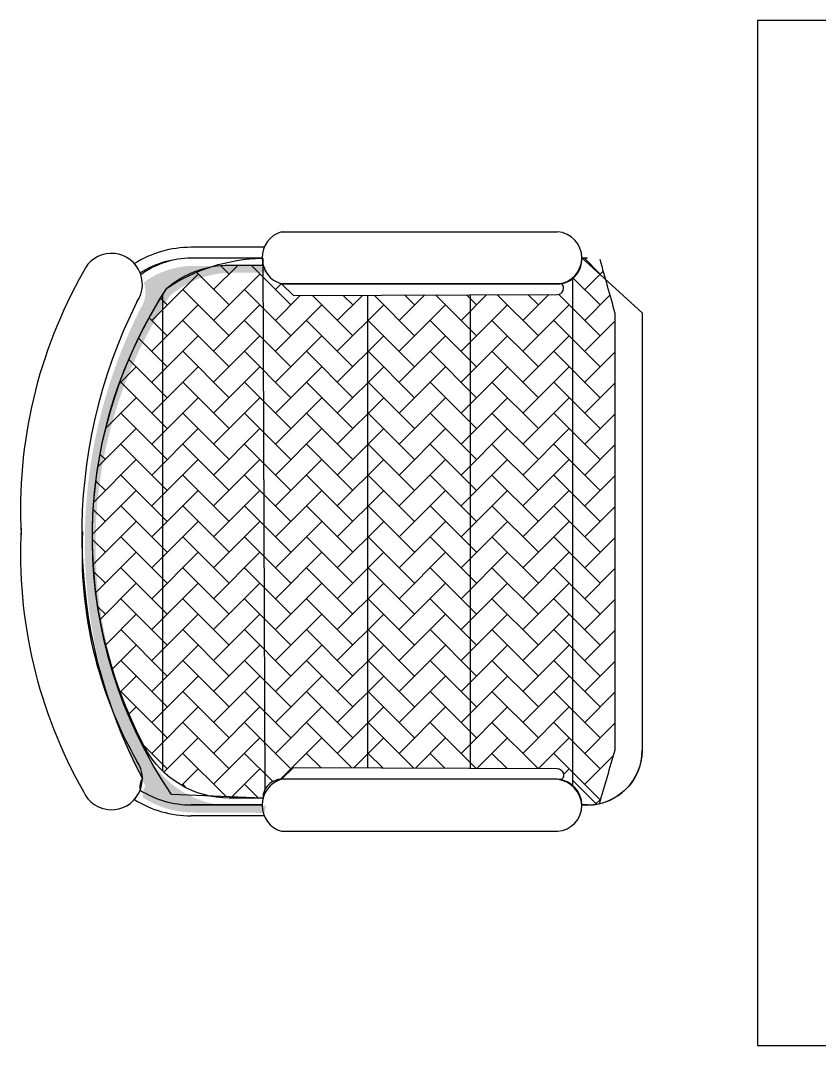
# Model space of a CAD drawing. Header units: inches. Extents: x 13 to 55.5, y 11.7 to 36.5.
# Drawn here: x 37.9 to 38.485, y 27.634 to 28.384 of the extents above; entities that cross this region are included whole.
import ezdxf

# ---------------------------------------------------------------- set-up
doc = ezdxf.new("R2010")
doc.units = ezdxf.units.IN
doc.header["$MEASUREMENT"] = 0
doc.layers.add('02', color=2, linetype='Continuous')
doc.layers.add('8', color=8, linetype='Continuous')

msp = doc.modelspace()

# ---------------------------------------------------------------- hatches: boundary and pattern name
at = {"layer": '8'}
h = msp.add_hatch(dxfattribs=at)
h.set_pattern_fill('AR-HBONE', color=256, scale=0.004, angle=359.9999999999999, style=0)
h.set_pattern_definition([(134.9999999999999, (91.54409827414047, 27.6783362528384), (1.76204181990111e-17, 0.02262741699796952), [0.048, -0.016]), (44.99999999999989, (91.53278456564139, 27.68964996133747), (1.76204181990111e-17, 0.02262741699796952), [0.048, -0.016])])
h.paths.add_polyline_path([(38.293095270112, 28.17156235504246, 0.2468422709474526), (38.32413233123798, 28.20929220729323, -0.0007984914309598598), (38.32425676059056, 28.20926323202895, 0.002473879123447363), (38.33512267371252, 28.17022041362526), (38.33512267371252, 27.85040529967393, 0.002346015980585561), (38.32379028404675, 27.81127047185311, 0.4719914080799239), (38.29416542575773, 27.8490778212161), (38.09129942132704, 27.8490778212161, 0.23417052266878), (38.06457680481098, 27.83583641973548), (38.02187681529749, 27.83746712113663, -0.2909257063507577), (38.02184603089545, 28.17389291929596, -0.101594013467479), (38.06328804971263, 28.1891205405571, 0.2033254252404385), (38.08895603596311, 28.17156235504246)])
h.paths.add_polyline_path([(38.02187681529749, 27.83746712113663), (38.06457680481098, 27.83583641973548, -0.23417052266878), (38.09129942132704, 27.8490778212161), (38.29416542575773, 27.8490778212161, -0.4719914080796609), (38.32379028404675, 27.81127047185311, -0.05466006221869264), (38.31512267381031, 27.81032008813219), (38.31097474862899, 27.81032008813219, 0.349465672316923), (38.29590838652648, 27.8286900872061, 0.7026147528373601), (38.29299409984223, 27.8368829156405), (38.0999873928361, 27.83767128977508), (38.09132004045959, 27.82908378740996, 0.0002707687429301205), (38.09129942132704, 27.82907782121203, 0.4179360945045427), (38.07771521311797, 27.8153200881223), (38.03869469271585, 27.81681027155884, -0.2198190708416146), (37.99158300546542, 27.85184778289278, -0.1331174979334463), (37.95324232632838, 28.02027437152157, -0.1347473840811353), (38.00737541873086, 28.1883557587442, -0.06938331227992234), (38.03961521939918, 28.20401650467995, -0.04836040347699975), (38.05306149582456, 28.20532008812171), (38.07771521311797, 28.20532008812171, 0.2604304457768875), (38.09129942132704, 28.19156235504653), (38.0999873928361, 28.18295442352411), (38.29299409984223, 28.18374279765868, 0.6869772238725623), (38.29605639300853, 28.19180874804607, 0.3797560916365795), (38.31099192047104, 28.21032008812637), (38.31512267381031, 28.21032008812637, -0.05685886338214961), (38.32413233123798, 28.20929220729323, -0.2468422709473726), (38.293095270112, 28.17156235504246), (38.08895603596311, 28.17156235504246, -0.2033254252404394), (38.06328804971263, 28.1891205405571, 0.1015940134674754), (38.02184603089545, 28.17389291929596, 0.2909257063507623)])
h = msp.add_hatch(color=256, dxfattribs=at)
edge = h.paths.add_edge_path()
edge.add_line((38.07994549238201, 28.19976252770158), (38.07994549238201, 28.20476252770624))
edge.add_line((38.07994549238201, 28.20476252769169), (38.0273529530371, 28.20476252769169))
edge.add_arc((38.0273529530371, 28.14266216330163), 0.06210036439365649, 90, 126.274538898934)
edge.add_arc((37.96913629706096, 28.18569246857243), 0.02259745576856841, 325.0997429463762, 378.1372694494495, ccw=False)
edge.add_arc((38.32760692346919, 28.00236685114379), 0.3802530198046514, 153.3772907566349, 207.9578567901458)
edge.add_arc((38.00012587086376, 27.81808055038147), 0.010326542762251, 144.372674050034, 194.5970889750551)
edge.add_arc((38.0273529530371, 27.87476252768994), 0.07000000000013158, 237.8783501258678, 270)
edge.add_line((38.0273529530371, 27.80476252769751), (38.07923007680647, 27.80448567966397))
edge.add_arc((38.09904858836516, 27.80448567964942), 0.01981851154849574, 164.5582508652177, 180, ccw=False)
edge.add_line((38.07994549238201, 27.80976252770217), (38.05529177520502, 27.80976252770217))
edge.add_arc((38.05529177520502, 27.8797625276946), 0.07000000000001455, 208.5663275605931, 270, ccw=False)
edge.add_arc((38.28534970216997, 28.00123289607456), 0.3301525628735084, 146.636853463925, 207.9892755814796, ccw=False)
edge.add_arc((38.05529177520502, 28.1297625276946), 0.0700000000000595, 90, 130.7423232367078, ccw=False)
edge.add_line((38.05529177520502, 28.19976252770158), (38.07994549238201, 28.19976252770158))

# ---------------------------------------------------------------- linework, layer by layer
at = {"layer": '02'}
for p, q in [((38.43958009703628, 28.38427728392873), (38.43958009703628, 27.63427728392873)), ((39.63958009698972, 28.38427728392873), (38.43958009703628, 28.38427728392873)), ((38.09129942132704, 28.22963151728783), (38.293095270112, 28.22963151728783)), ((38.07856656057838, 28.218320088128), (38.02512267377305, 28.218320088128)), ((38.07771521311797, 28.21032008812637), (38.07917441095769, 27.82161988086756)), ((38.31512267381031, 28.21032008812637), (38.31097474862899, 28.21032008812637)), ((38.30417441093441, 28.1953986222523), (38.30417441093441, 27.82400513670456)), ((38.00417441088784, 28.18336802780852), (38.00417441088784, 27.83521965975689)), ((38.15417441091112, 28.18317576113788), (38.15417441091112, 27.83744995216131)), ((38.22917441086456, 28.18348211349968), (38.22917441086456, 27.83714359981406)), ((38.33512267371252, 28.17022041362526), (38.33512267371252, 27.85040529967393)), ((38.30419646965883, 27.8283141059963), (38.32191364123564, 27.81059693440494)), ((38.07700173131734, 27.81032008813219), (38.02512267377305, 27.81032008813219)), ((38.31512267381031, 27.81032008813219), (38.31097474862899, 27.81032008813219)), ((38.07856656057838, 27.80232008813056), (38.02512267377305, 27.80232008813056)), ((38.09129942132704, 27.79100865897073), (38.293095270112, 27.79100865897073)), ((38.43958009703628, 27.63427728392873), (39.63958009698972, 27.63427728392873))]:
    msp.add_line(p, q, dxfattribs=at)
for points in [[(38.09129942132704, 28.19156235504653), (38.293095270112, 28.19156235504653, 0.4326255335175457), (38.31097675807386, 28.21059693617446), (38.35512267373115, 28.17032008813277), (38.35512267373115, 27.85032008812579, -0.4369492379806714), (38.31097675807386, 27.8100432400841, 0.3582801224690425), (38.293095270112, 27.82907782121203), (38.09129942132704, 27.82907782121203, 0.4179360945045422), (38.07771521311797, 27.8153200881223), (38.01083360001057, 27.81787427936962, -0.3032055122335184), (38.00737541873086, 28.1883557587442, -0.1435513024471513), (38.07700173131734, 28.21032008812637, 0.3298986302192463)], [(38.07771521311797, 27.8153200881223), (38.05306149582456, 27.8153200881223, -0.2746652435973331), (37.99158300546542, 27.85184778289278, -0.274284013846522), (38.00737541873086, 28.1883557587442, -0.1796686013075459), (38.05306149582456, 28.20532008812171), (38.07771521311797, 28.20532008812171), (38.07771521311797, 28.21032008812637), (38.02512267377305, 28.21032008812637, 0.1596126259879296), (37.98838068375908, 28.19828449608923, -0.2356415690728199)], [(37.98543930548321, 28.17832090477333, 0.2427596003562538), (37.98950193967748, 27.82965343240523, 0.222722206845425), (37.98790236917402, 27.8210356135258, 0.1410821570160178), (38.02512267377305, 27.81032008813219), (38.07699979754243, 27.8100432400841, -0.06747948442689143)]]:
    msp.add_lwpolyline(points, format="xyb", dxfattribs=at)
for points in [[(38.09129942132704, 28.19156235504653), (38.0999873928361, 28.18295442352411), (38.29299409984223, 28.18374279765868, 0.686977223872634), (38.29605639300853, 28.19180874804607)], [(38.09129942132704, 27.82906335826721), (38.0999873928361, 27.83767128977508), (38.29299409984223, 27.8368829156405, -0.686977223872634), (38.29605639300853, 27.82881696525311)]]:
    msp.add_lwpolyline(points, format="xyb", close=True, dxfattribs=at)
for centre, radius, start, end in [((38.09681830910112, 28.21059693615991), 0.01981851154886204, 106.1689932961426, 253.8310067038573), ((38.29190499818496, 28.21059693615991), 0.01907175989729803, 273.5781628986696, 86.42183710133037), ((38.02512267377305, 28.14032008813394), 0.078, 90, 122.1216483457366), ((37.96690601779692, 28.19125002899256), 0.02259745576855767, 325.0997431820434, 155.7460208239996), ((38.02512267377305, 28.14032008813394), 0.07, 90, 122.1216483457366), ((42.27517143910363, 29.28779937475503), 4.095481291336229, 195.2648474428006, 195.8357734198534), ((38.25317855103485, 28.02636524701831), 0.3528552021808359, 150.422880688621, 182.9875619351454), ((38.25317855103485, 27.99427492924025), 0.3528552021808359, 177.0124380648545, 209.577119311379), ((38.25317855103485, 27.99427492924025), 0.307855202180836, 177.0124380648545, 209.577119311379), ((38.31512267381031, 27.85032008812579), 0.04, 270, 0), ((42.49978319083884, 26.62322384768214), 4.341701456668415, 163.5815772258703, 164.1192444164217), ((37.96690601779692, 27.82939014725145), 0.02259745576855767, 204.2539791760003, 34.90025681795659), ((38.09681830910112, 27.8100432400841), 0.01981851154886204, 106.1689932961426, 253.8310067038573), ((38.29190499818496, 27.8100432400841), 0.01907175989729803, 273.5781628986696, 86.42183710133037), ((38.02512267377305, 27.88032008812462), 0.078, 237.8783516542634, 270)]:
    msp.add_arc(centre, radius, start, end, dxfattribs=at)

doc.saveas('drawing.dxf')
